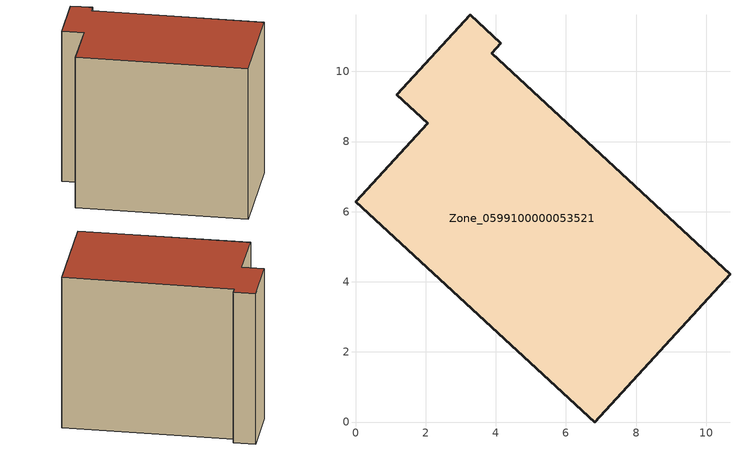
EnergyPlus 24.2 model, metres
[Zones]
Zone_0599100000053521
 floor ground (C_G): 1.17,9.33 3.27,11.61 4.15,10.8 3.89,10.52 10.68,4.21 6.82,0 0,6.28 2.06,8.52 z0
 wall outside (C_F): 6.82,0 10.68,4.21 3.89,10.52 4.15,10.8 3.27,11.61 1.17,9.33 2.06,8.52 0,6.28 6.82,0 z0:8.85
 roof outside (C_R): 1.17,9.33 2.06,8.52 0,6.28 6.82,0 10.68,4.21 3.89,10.52 4.15,10.8 3.27,11.61 z8.85
[BUILDING]
Pand.0599100000053521: North Axis=0; Terrain=City; Loads Convergence Tolerance Value=0.04; Temperature Convergence Tolerance Value=0.4; Solar Distribution=FullExterior; Maximum Number of Warmup Days=25; Minimum Number of Warmup Days=1
[Site:Location]
Rotterdam.The.Hague.AP_ZH_NLD Design_Conditions: Latitude=51.96; Longitude=4.45; Time Zone=1; Elevation=-4.5
[SITE:GROUNDTEMPERATURE:BUILDINGSURFACE]
18, 18, 18, 18, 18, 18, 18, 18, 18, 18, 18, 18
[MATERIAL] Thermal Absorptance=0.9; Solar Absorptance=0.7; Visible Absorptance=0.7
Name | Roughness | Thickness | Conductivity | Density | Specific Heat
G.TI.1975-1991 | MediumSmooth | 0.15 | 0.288461 | 540 | 1210
F.TI.1975-1991 | Rough | 0.3 | 0.230769 | 1920 | 840
R.TI.1975-1991 | MediumRough | 0.2 | 0.153846 | 1500 | 1000
[CONSTRUCTION]
C_G: G.TI.1975-1991
C_F: F.TI.1975-1991
C_R: R.TI.1975-1991
[ZONE]
Zone_0599100000053521: Type=1; Multiplier=1; Ceiling Height=Autocalculate; Volume=Autocalculate; Floor Area=autocalculate; Part of Total Floor Area=Yes
[ZONEINFILTRATION:DESIGNFLOWRATE]
Infil_Zone_0599100000053521: Zone or ZoneList or Space or SpaceList=Zone_0599100000053521; Schedule=AlwaysOn; Design Flow Rate Calculation Method=Flow/Area; Flow Rate per Floor Area=0.003; Constant Term Coefficient=1; Temperature Term Coefficient=0; Velocity Term Coefficient=0; Velocity Squared Term Coefficient=0
[HVACTEMPLATE:ZONE:IDEALLOADSAIRSYSTEM]
Zone_0599100000053521: Maximum Heating Supply Air Temperature=50; Minimum Cooling Supply Air Temperature=13; Maximum Heating Supply Air Humidity Ratio=0.0156; Minimum Cooling Supply Air Humidity Ratio=0.0077; Heating Limit=NoLimit; Cooling Limit=NoLimit; Dehumidification Control Type=ConstantSensibleHeatRatio; Cooling Sensible Heat Ratio=0.7; Dehumidification Setpoint=60; Humidification Control Type=None; Humidification Setpoint=30; Outdoor Air Method=None; Outdoor Air Flow Rate per Person=0.00944; Outdoor Air Flow Rate per Zone Floor Area=0; Outdoor Air Flow Rate per Zone=0; Demand Controlled Ventilation Type=None; Outdoor Air Economizer Type=NoEconomizer; Heat Recovery Type=None; Sensible Heat Recovery Effectiveness=0.7; Latent Heat Recovery Effectiveness=0.65
[ZONECONTROL:THERMOSTAT]
ThermostatControl_Zone_0599100000053521: Zone or ZoneList=Zone_0599100000053521; Control Type Schedule=DualSetpointControlType; Control 1=Thermostat_Zone_0599100000053521; Temperature Difference Between Cutout And Setpoint=0
[THERMOSTATSETPOINT:DUALSETPOINT]
Thermostat_Zone_0599100000053521: Heating Setpoint Temperature Schedule=HeatingSetpoint_Zone_0599100000053521; Cooling Setpoint Temperature Schedule=CoolingSetpoint_Zone_0599100000053521
[SCHEDULE:COMPACT]
HeatingSetpoint_Zone_0599100000053521: Through: 12/31, For: AllDays, Until: 24:00, 21
CoolingSetpoint_Zone_0599100000053521: Through: 12/31, For: AllDays, Until: 24:00, 24
DualSetpointControlType: Through: 12/31, For: AllDays, Until: 24:00, 4
AlwaysOn: Through: 12/31, For: AllDays, Until: 24:00, 1
